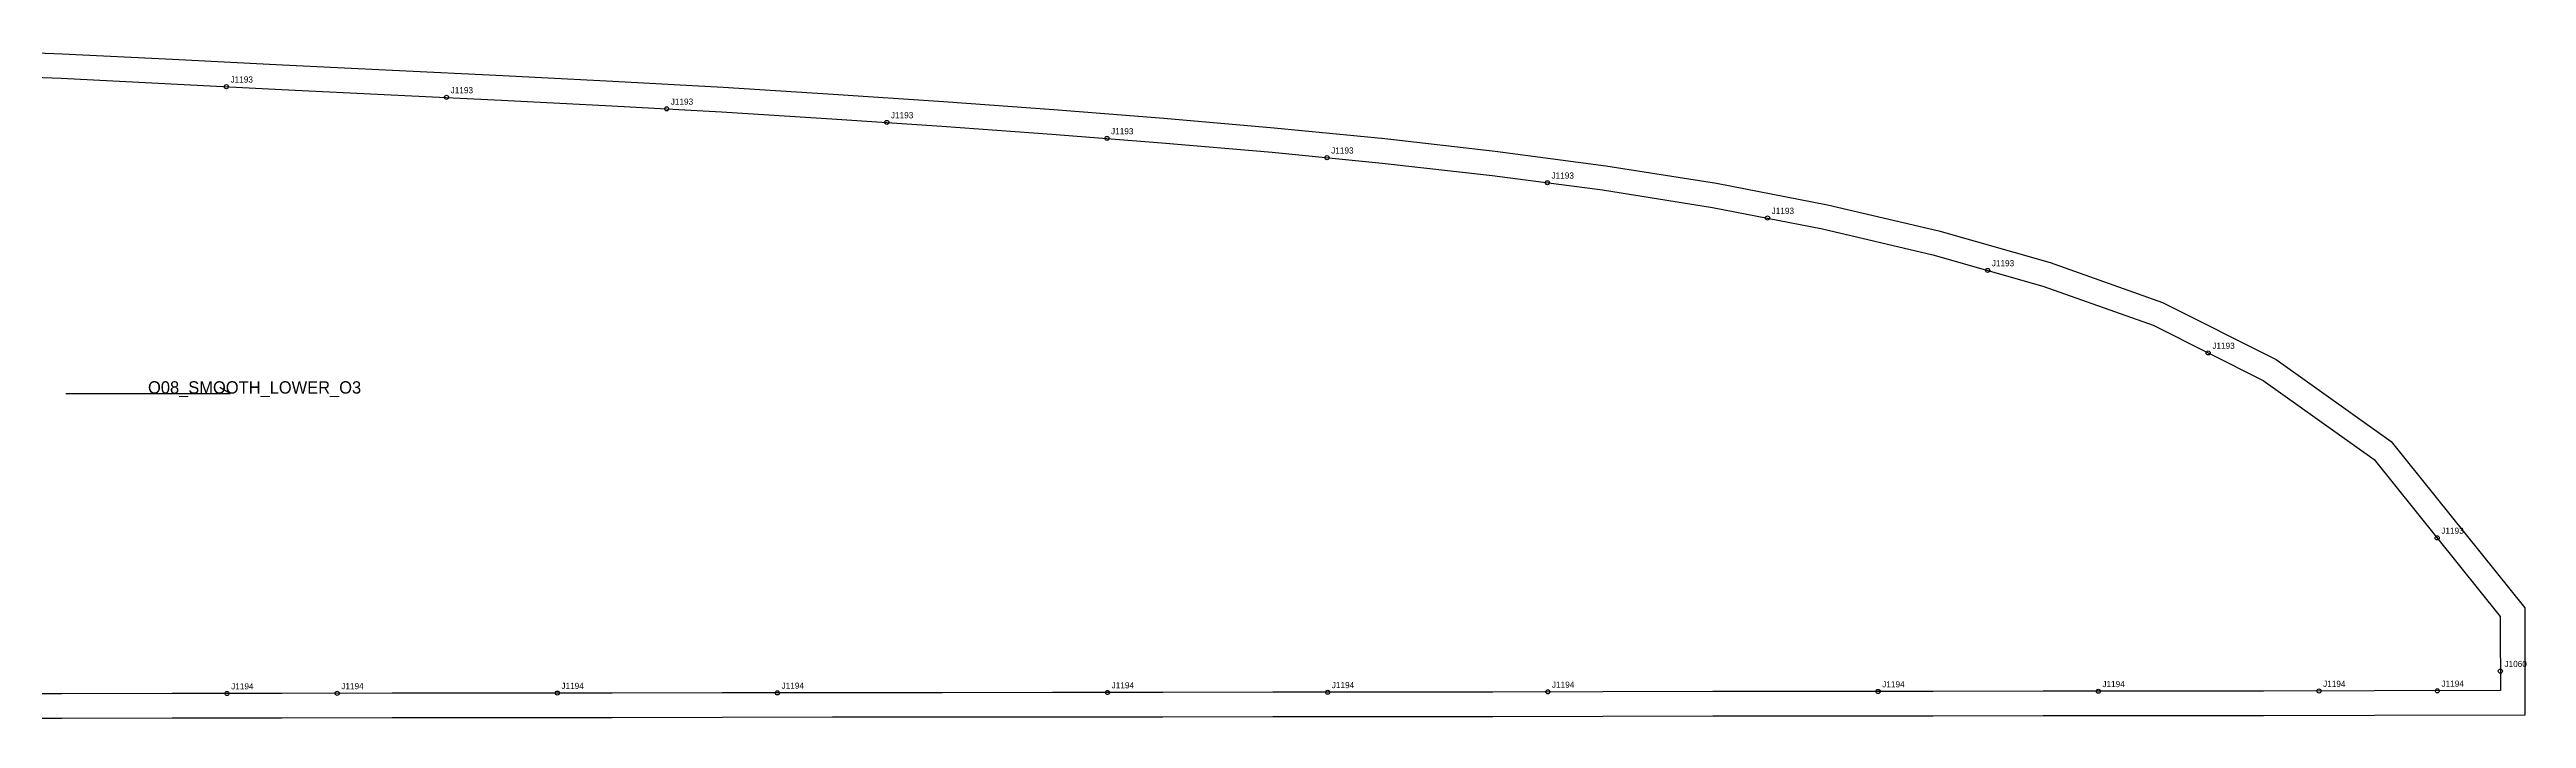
# Model space of a CAD drawing. Header units: millimetres. Extents: x -12 to 2315, y -51 to 279.
# Drawn here: x 1108 to 2315, y -50 to 276 of the extents above; entities that cross this region are included whole.
import ezdxf

# ---------------------------------------------------------------- set-up
doc = ezdxf.new("R2010")
doc.units = ezdxf.units.MM
for name, color, linetype in [('CUT', 1, 'Continuous'), ('GRAIN', 3, 'Continuous'), ('LABEL', 7, 'Continuous'), ('NOTCH', 2, 'Continuous'), ('SEW', 5, 'Continuous')]:
    doc.layers.add(name, color=color, linetype=linetype)

msp = doc.modelspace()

# ---------------------------------------------------------------- linework, layer by layer
at = {"layer": 'CUT'}
msp.add_lwpolyline([(1060.3, 276.2), (1114.2, 274.1), (1167.9, 271.5), (1221.6, 268.7), (1275.2, 266.2), (1328.9, 263.6), (1382.6, 260.8), (1436.3, 257.8), (1490, 254.5), (1543.8, 250.9), (1597.5, 247), (1651.2, 242.8), (1705, 238.1), (1758.8, 232.8), (1812.7, 226.7), (1866.6, 219.6), (1920.6, 211.1), (1974.7, 200.6), (2028.9, 187.9), (2083.2, 172.5), (2138, 153), (2193.3, 125.2), (2249.4, 85.3), (2314.5, 4.2), (2314.5, -5.4), (2314.5, -11.2), (2314.5, -17.2), (2314.6, -23.4), (2314.6, -29.7), (2314.6, -48.1), (2241.2, -48.2), (2187.2, -48.3), (2133.5, -48.4), (2079.8, -48.4), (2026.2, -48.5), (1972.5, -48.6), (1918.8, -48.6), (1865.2, -48.7), (1811.5, -48.8), (1757.9, -48.8), (1704.2, -48.9), (1650.6, -49), (1596.9, -49), (1543.3, -49.1), (1489.6, -49.1), (1436, -49.2), (1382.3, -49.3), (1328.7, -49.3), (1275, -49.4), (1221.3, -49.5), (1167.7, -49.5), (1114, -49.6), (1060.4, -49.6)], dxfattribs=at)
at = {"layer": 'GRAIN'}
for p, q in [((1196, 108.6), (1191, 111.6)), ((1116, 108.6), (1196, 108.6))]:
    msp.add_line(p, q, dxfattribs=at)
at = {"layer": 'NOTCH'}
for centre in [(1194.2, 258.1), (1301.5, 252.9), (1408.8, 247.3), (1516.1, 240.7), (1623.4, 232.9), (1730.7, 223.5), (1838.1, 211.3), (1945.4, 194.1), (2052.7, 168.6), (2160.2, 128.4), (2271.8, 38.3), (1462.8, -37.2), (1623.7, -37), (1731, -36.9), (1838.3, -36.7), (1999.3, -36.5), (2106.6, -36.4), (2214.2, -36.3), (2271.9, -36.2), (2302.6, -26.6), (1194.5, -37.5), (1248.2, -37.4), (1355.5, -37.3)]:
    msp.add_circle(centre, 1, dxfattribs=at)
at = {"layer": 'SEW'}
msp.add_lwpolyline([(1060, 264.2), (1113.7, 262.2), (1167.3, 259.5), (1221, 256.7), (1274.6, 254.2), (1328.3, 251.6), (1382, 248.8), (1435.6, 245.8), (1489.3, 242.5), (1542.9, 238.9), (1596.6, 235), (1650.2, 230.8), (1703.9, 226.2), (1757.6, 220.9), (1811.2, 214.8), (1864.9, 207.8), (1918.6, 199.3), (1972.2, 188.9), (2025.9, 176.2), (2079.6, 161), (2133.3, 141.9), (2187, 114.9), (2241.1, 76.5), (2302.5, 0), (2302.5, -5.5), (2302.5, -11.2), (2302.5, -17.2), (2302.6, -23.4), (2302.6, -29.7), (2302.6, -36.1), (2241.2, -36.2), (2187.2, -36.3), (2133.5, -36.4), (2079.8, -36.4), (2026.1, -36.5), (1972.5, -36.6), (1918.8, -36.6), (1865.2, -36.7), (1811.5, -36.8), (1757.9, -36.8), (1704.2, -36.9), (1650.6, -37), (1596.9, -37), (1543.3, -37.1), (1489.6, -37.1), (1435.9, -37.2), (1382.3, -37.3), (1328.6, -37.3), (1275, -37.4), (1221.3, -37.5), (1167.7, -37.5), (1114, -37.6), (1060.4, -37.6)], dxfattribs=at)

# ---------------------------------------------------------------- texts
at = {"layer": 'LABEL'}
for s, height, p in [('J1193', 3, (1196.2, 260.1)), ('J1193', 3, (1303.5, 254.9)), ('J1193', 3, (1410.8, 249.3)), ('J1193', 3, (1518.1, 242.7)), ('J1193', 3, (1625.4, 234.9)), ('J1193', 3, (1732.7, 225.5)), ('J1193', 3, (1840.1, 213.3)), ('J1193', 3, (1947.4, 196.1)), ('J1193', 3, (2054.7, 170.6)), ('J1193', 3, (2162.2, 130.4)), ('O08_SMOOTH_LOWER_O3', 6, (1156, 108.6)), ('J1193', 3, (2273.8, 40.3)), ('J1060', 3, (2304.6, -24.6)), ('J1194', 3, (1196.5, -35.5)), ('J1194', 3, (1250.2, -35.4)), ('J1194', 3, (1357.5, -35.3)), ('J1194', 3, (1464.8, -35.2)), ('J1194', 3, (1625.7, -35)), ('J1194', 3, (1733, -34.9)), ('J1194', 3, (1840.3, -34.7)), ('J1194', 3, (2001.3, -34.5)), ('J1194', 3, (2108.6, -34.4)), ('J1194', 3, (2216.2, -34.3)), ('J1194', 3, (2273.9, -34.2))]:
    msp.add_text(s, height=height, dxfattribs=at).set_placement(p)

doc.saveas('drawing.dxf')
